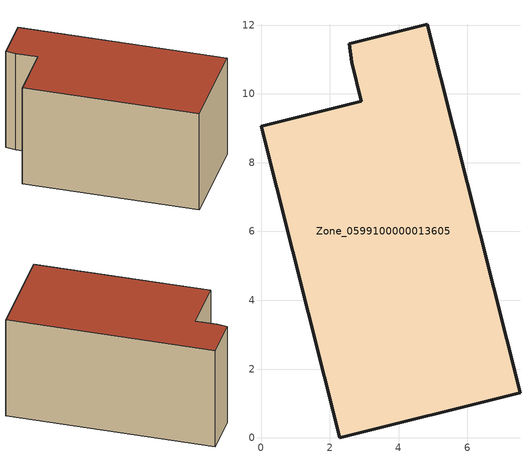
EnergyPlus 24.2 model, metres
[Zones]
Zone_0599100000013605
 floor ground (C_G): 2.57,11.46 4.84,12.03 7.53,1.31 2.29,0 0,9.06 2.92,9.79 2.63,10.92 z0
 wall outside (C_F): 2.29,0 7.53,1.31 4.84,12.03 2.57,11.46 2.63,10.92 2.92,9.79 0,9.06 2.29,0 z0:5.83
 roof outside (C_R): 4.84,12.03 2.57,11.46 2.63,10.92 2.92,9.79 0,9.06 2.29,0 7.53,1.31 z5.83
[BUILDING]
Pand.0599100000013605: North Axis=0; Terrain=City; Loads Convergence Tolerance Value=0.04; Temperature Convergence Tolerance Value=0.4; Solar Distribution=FullExterior; Maximum Number of Warmup Days=25; Minimum Number of Warmup Days=1
[Site:Location]
Rotterdam.The.Hague.AP_ZH_NLD Design_Conditions: Latitude=51.96; Longitude=4.45; Time Zone=1; Elevation=-4.5
[SITE:GROUNDTEMPERATURE:BUILDINGSURFACE]
18, 18, 18, 18, 18, 18, 18, 18, 18, 18, 18, 18
[MATERIAL] Thermal Absorptance=0.9; Solar Absorptance=0.7; Visible Absorptance=0.7
Name | Roughness | Thickness | Conductivity | Density | Specific Heat
G.TI.1975-1991 | MediumSmooth | 0.15 | 0.288461 | 540 | 1210
F.TI.1975-1991 | Rough | 0.3 | 0.230769 | 1920 | 840
R.TI.1975-1991 | MediumRough | 0.2 | 0.153846 | 1500 | 1000
[CONSTRUCTION]
C_G: G.TI.1975-1991
C_F: F.TI.1975-1991
C_R: R.TI.1975-1991
[ZONE]
Zone_0599100000013605: Type=1; Multiplier=1; Ceiling Height=Autocalculate; Volume=Autocalculate; Floor Area=autocalculate; Part of Total Floor Area=Yes
[ZONEINFILTRATION:DESIGNFLOWRATE]
Infil_Zone_0599100000013605: Zone or ZoneList or Space or SpaceList=Zone_0599100000013605; Schedule=AlwaysOn; Design Flow Rate Calculation Method=Flow/Area; Flow Rate per Floor Area=0.003; Constant Term Coefficient=1; Temperature Term Coefficient=0; Velocity Term Coefficient=0; Velocity Squared Term Coefficient=0
[HVACTEMPLATE:ZONE:IDEALLOADSAIRSYSTEM]
Zone_0599100000013605: Maximum Heating Supply Air Temperature=50; Minimum Cooling Supply Air Temperature=13; Maximum Heating Supply Air Humidity Ratio=0.0156; Minimum Cooling Supply Air Humidity Ratio=0.0077; Heating Limit=NoLimit; Cooling Limit=NoLimit; Dehumidification Control Type=ConstantSensibleHeatRatio; Cooling Sensible Heat Ratio=0.7; Dehumidification Setpoint=60; Humidification Control Type=None; Humidification Setpoint=30; Outdoor Air Method=None; Outdoor Air Flow Rate per Person=0.00944; Outdoor Air Flow Rate per Zone Floor Area=0; Outdoor Air Flow Rate per Zone=0; Demand Controlled Ventilation Type=None; Outdoor Air Economizer Type=NoEconomizer; Heat Recovery Type=None; Sensible Heat Recovery Effectiveness=0.7; Latent Heat Recovery Effectiveness=0.65
[ZONECONTROL:THERMOSTAT]
ThermostatControl_Zone_0599100000013605: Zone or ZoneList=Zone_0599100000013605; Control Type Schedule=DualSetpointControlType; Control 1=Thermostat_Zone_0599100000013605; Temperature Difference Between Cutout And Setpoint=0
[THERMOSTATSETPOINT:DUALSETPOINT]
Thermostat_Zone_0599100000013605: Heating Setpoint Temperature Schedule=HeatingSetpoint_Zone_0599100000013605; Cooling Setpoint Temperature Schedule=CoolingSetpoint_Zone_0599100000013605
[SCHEDULE:COMPACT]
HeatingSetpoint_Zone_0599100000013605: Through: 12/31, For: AllDays, Until: 24:00, 21
CoolingSetpoint_Zone_0599100000013605: Through: 12/31, For: AllDays, Until: 24:00, 24
DualSetpointControlType: Through: 12/31, For: AllDays, Until: 24:00, 4
AlwaysOn: Through: 12/31, For: AllDays, Until: 24:00, 1
